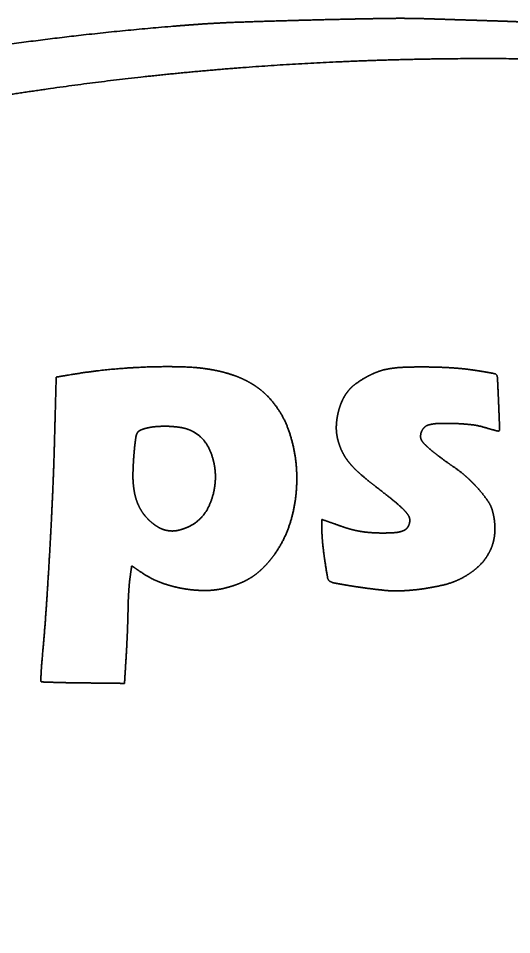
# Model space of a CAD drawing. Extents: x 5997 to 10491, y -672 to 3388.
# Drawn here: x 8649.63 to 8665.78, y 1440.84 to 1470.83 of the extents above; entities that cross this region are included whole.
import ezdxf

# ---------------------------------------------------------------- set-up
doc = ezdxf.new("R2010")
doc.units = 0
doc.header["$LTSCALE"] = 5
doc.layers.add('1', color=7, linetype='CONTINUOUS', true_color=0xffffff)

msp = doc.modelspace()

# ---------------------------------------------------------------- linework, layer by layer
at = {"layer": '1', "color": 7, "linetype": 'Continuous', "lineweight": 35}
for points, weights, degree, knots in [([(8598.434, 1444.694), (8597.026, 1443.953), (8595.584, 1443.278), (8594.112, 1442.672), (8592.614, 1442.135), (8591.356, 1441.684), (8590.066, 1441.334), (8588.751, 1441.087), (8587.422, 1440.944), (8586.218, 1440.814), (8585.005, 1440.794), (8583.795, 1440.882), (8582.599, 1441.078), (8581.383, 1441.278), (8580.187, 1441.581), (8579.022, 1441.985), (8577.896, 1442.486), (8576.993, 1442.889), (8576.121, 1443.355), (8575.284, 1443.882), (8574.487, 1444.467), (8573.632, 1445.094), (8572.815, 1445.771), (8572.037, 1446.493), (8570.508, 1448.088), (8569.758, 1448.959), (8569.055, 1449.869), (8567.692, 1451.838), (8567.026, 1452.891), (8566.405, 1453.971), (8565.718, 1455.291), (8565.607, 1455.506), (8565.496, 1455.721), (8565.314, 1456.081), (8565.243, 1456.225), (8565.173, 1456.37), (8565.057, 1456.621), (8565.009, 1456.725), (8564.962, 1456.831), (8564.916, 1456.936), (8564.909, 1456.952), (8564.912, 1456.97), (8564.928, 1456.981), (8564.945, 1456.981), (8564.952, 1456.981), (8564.959, 1456.979), (8564.964, 1456.974), (8564.968, 1456.969), (8564.983, 1456.945), (8564.999, 1456.922), (8565.014, 1456.899), (8565.046, 1456.846), (8565.063, 1456.818), (8565.08, 1456.788), (8565.115, 1456.725), (8565.134, 1456.69), (8565.152, 1456.656), (8565.343, 1456.281), (8565.525, 1455.945), (8565.717, 1455.615), (8566.182, 1454.862), (8566.452, 1454.437), (8566.728, 1454.015), (8567.3, 1453.162), (8567.596, 1452.731), (8567.898, 1452.305), (8568.468, 1451.519), (8568.738, 1451.161), (8569.016, 1450.808), (8569.498, 1450.22), (8569.7, 1449.982), (8569.908, 1449.749), (8570.388, 1449.232), (8570.659, 1448.947), (8570.932, 1448.664), (8571.478, 1448.112), (8571.751, 1447.842), (8572.026, 1447.574), (8572.503, 1447.121), (8572.706, 1446.938), (8572.915, 1446.76), (8573.672, 1446.151), (8574.232, 1445.735), (8574.807, 1445.339), (8575.953, 1444.614), (8576.526, 1444.288), (8577.112, 1443.987), (8578.288, 1443.449), (8578.877, 1443.213), (8579.476, 1443.004), (8580.684, 1442.647), (8581.293, 1442.498), (8581.907, 1442.38), (8582.781, 1442.256), (8583.036, 1442.228), (8583.291, 1442.209), (8583.881, 1442.183), (8584.215, 1442.173), (8584.549, 1442.169), (8585.22, 1442.169), (8585.556, 1442.174), (8585.892, 1442.185), (8586.491, 1442.212), (8586.753, 1442.232), (8587.015, 1442.26), (8587.755, 1442.363), (8588.232, 1442.444), (8588.707, 1442.54), (8589.661, 1442.763), (8590.14, 1442.89), (8590.615, 1443.031), (8591.595, 1443.353), (8592.1, 1443.533), (8592.6, 1443.727), (8593.652, 1444.167), (8594.207, 1444.411), (8594.756, 1444.665), (8595.832, 1445.186), (8596.359, 1445.451), (8596.882, 1445.723), (8597.952, 1446.299), (8598.499, 1446.602), (8599.043, 1446.911), (8600.191, 1447.583), (8600.796, 1447.945), (8601.397, 1448.314), (8602.701, 1449.132), (8603.405, 1449.58), (8604.106, 1450.032), (8604.957, 1450.589), (8605.111, 1450.69), (8605.265, 1450.79), (8605.643, 1451.038), (8605.867, 1451.184), (8606.091, 1451.331), (8606.564, 1451.64), (8606.811, 1451.802), (8607.059, 1451.964), (8607.544, 1452.281), (8607.781, 1452.436), (8608.018, 1452.591), (8608.487, 1452.898), (8608.719, 1453.05), (8608.95, 1453.202), (8609.415, 1453.506), (8609.648, 1453.658), (8609.881, 1453.81), (8610.317, 1454.096), (8610.521, 1454.229), (8610.725, 1454.362), (8611.054, 1454.578), (8611.18, 1454.66), (8611.305, 1454.742), (8612.049, 1455.228), (8612.671, 1455.628), (8613.296, 1456.022), (8614.629, 1456.846), (8615.335, 1457.278), (8616.044, 1457.706), (8617.454, 1458.544), (8618.154, 1458.955), (8618.857, 1459.362), (8620.159, 1460.106), (8620.76, 1460.441), (8621.364, 1460.77), (8623.913, 1462.129), (8625.889, 1463.099), (8627.896, 1464.002), (8631.9, 1465.644), (8633.897, 1466.378), (8635.92, 1467.037), (8640.034, 1468.21), (8642.123, 1468.724), (8644.23, 1469.161), (8648.592, 1469.9), (8650.844, 1470.21), (8653.105, 1470.45), (8655.74, 1470.647), (8656.108, 1470.669), (8656.477, 1470.687), (8657.455, 1470.721), (8658.065, 1470.74), (8658.674, 1470.757), (8659.891, 1470.788), (8660.498, 1470.801), (8661.106, 1470.813), (8662.043, 1470.828), (8662.374, 1470.827), (8662.704, 1470.822), (8663.136, 1470.807), (8663.239, 1470.804), (8663.341, 1470.801), (8663.592, 1470.793), (8663.74, 1470.788), (8663.889, 1470.783), (8664.202, 1470.773), (8664.366, 1470.768), (8664.53, 1470.763), (8664.851, 1470.753), (8665.007, 1470.748), (8665.164, 1470.743), (8665.32, 1470.738)], [0.500015092018, 0.499396635987, 0.499190483977, 0.499396635987, 0.500015092018, 0.498263956254, 0.497680244333, 0.498263956254, 0.500015092018, 0.497744019302, 0.496986995063, 0.497744019302, 0.500015092018, 0.497961459143, 0.497276914851, 0.497961459143, 0.500015092018, 0.498584335582, 0.498107416769, 0.498584335582, 0.500015092018, 0.499077042123, 0.498764358825, 0.499077042123, 0.49922588698, 0.498962818635, 0.49922588698, 0.499528207669, 0.499365912885, 0.499528207669, 0.500011449634, 0.500010235506, 0.500011449634, 0.499977057121, 0.499964378822, 0.499977057121, 0.500001294978, 0.499996695964, 0.500001294978, 0.500015092018, 0.386712753292, 0.34894530705, 0.386712753292, 0.500015092018, 0.47045901326, 0.460606987007, 0.47045901326, 0.500015092018, 0.499986243204, 0.499976626932, 0.499986243204, 0.499926100691, 0.499896436915, 0.499926100691, 0.499977924217, 0.49996553495, 0.499977924217, 0.499797422663, 0.499724866211, 0.499797422663, 0.499972294638, 0.499958028844, 0.499972294638, 0.499972313137, 0.49995805351, 0.499972313137, 0.499908341706, 0.499872758269, 0.499908341706, 0.499894542529, 0.499854359365, 0.499894542529, 0.499984203194, 0.499973906919, 0.499984203194, 0.499985131368, 0.499975144485, 0.499985131368, 0.499802975035, 0.499732269374, 0.499802975035, 0.499610592236, 0.499475758976, 0.499610592236, 0.499444135613, 0.499253816811, 0.499444135613, 0.499394527897, 0.49918767319, 0.499394527897, 0.499343264405, 0.499119321867, 0.499343264405, 0.49971828652, 0.499619351354, 0.49971828652, 0.499952880869, 0.499932143819, 0.499952880869, 0.499952657618, 0.499931846151, 0.499952657618, 0.499751573329, 0.499663733766, 0.499751573329, 0.499744902186, 0.499654838909, 0.499744902186, 0.499780790234, 0.499702689639, 0.499780790234, 0.49981930117, 0.499754037554, 0.49981930117, 0.499920520795, 0.499888997054, 0.499920520795, 0.49995864075, 0.499939823661, 0.49995864075, 0.49997534645, 0.499962097927, 0.49997534645, 0.499984953077, 0.499974906763, 0.499984953077, 0.500003990457, 0.500000289937, 0.500003990457, 0.500015091753, 0.500015091665, 0.500015091753, 0.500015091986, 0.500015091975, 0.500015091986, 0.500015091986, 0.500015091975, 0.500015091986, 0.500015091977, 0.500015091964, 0.500015091977, 0.50001509189, 0.500015091847, 0.50001509189, 0.50001509189, 0.500015091847, 0.50001509189, 0.500015091905, 0.500015091868, 0.500015091905, 0.500015090218, 0.500015089618, 0.500015090218, 0.499995946501, 0.499989564662, 0.499995946501, 0.500005389901, 0.500002155862, 0.500005389901, 0.500005212903, 0.500001919864, 0.500005212903, 0.499988615256, 0.499979789669, 0.499988615256, 0.499699222064, 0.499593932079, 0.499699222064, 0.499627374955, 0.499498135934, 0.499627374955, 0.499637351183, 0.499511437572, 0.499637351183, 0.499743669724, 0.499653195626, 0.499743669724, 0.499965185453, 0.499948549931, 0.499965185453, 0.500012166166, 0.500011190882, 0.500012166166, 0.500012492753, 0.500011626331, 0.500012492753, 0.499939775553, 0.499914670065, 0.499939775553, 0.500015062249, 0.500015052326, 0.500015062249, 0.500015088573, 0.500015087425, 0.500015088573, 0.500015088573, 0.500015087425, 0.500015088573, 0.500015087505, 0.500015086001, 0.500015087505, 0.500015092018], 4, [0, 0, 0, 0, 0, 0.052615, 0.052615, 0.052615, 0.052615, 0.096648, 0.096648, 0.096648, 0.096648, 0.136399, 0.136399, 0.136399, 0.136399, 0.176651, 0.176651, 0.176651, 0.176651, 0.20885, 0.20885, 0.20885, 0.20885, 0.243326, 0.243326, 0.243326, 0.280631, 0.280631, 0.280631, 0.321024, 0.321024, 0.321024, 0.328876, 0.328876, 0.328876, 0.334094, 0.334094, 0.334094, 0.337829, 0.337829, 0.337829, 0.337829, 0.338263, 0.338263, 0.338263, 0.338263, 0.338425, 0.338425, 0.338425, 0.338425, 0.339082, 0.339082, 0.339082, 0.339877, 0.339877, 0.339877, 0.340797, 0.340797, 0.340797, 0.349798, 0.349798, 0.349798, 0.361674, 0.361674, 0.361674, 0.373998, 0.373998, 0.373998, 0.384566, 0.384566, 0.384566, 0.391924, 0.391924, 0.391924, 0.40119, 0.40119, 0.40119, 0.410228, 0.410228, 0.410228, 0.416679, 0.416679, 0.416679, 0.433096, 0.433096, 0.433096, 0.448579, 0.448579, 0.448579, 0.463469, 0.463469, 0.463469, 0.478143, 0.478143, 0.478143, 0.484146, 0.484146, 0.484146, 0.491976, 0.491976, 0.491976, 0.49985, 0.49985, 0.49985, 0.506014, 0.506014, 0.506014, 0.517338, 0.517338, 0.517338, 0.528929, 0.528929, 0.528929, 0.541458, 0.541458, 0.541458, 0.555608, 0.555608, 0.555608, 0.569392, 0.569392, 0.569392, 0.584007, 0.584007, 0.584007, 0.600484, 0.600484, 0.600484, 0.619974, 0.619974, 0.619974, 0.624268, 0.624268, 0.624268, 0.630528, 0.630528, 0.630528, 0.637452, 0.637452, 0.637452, 0.644067, 0.644067, 0.644067, 0.650541, 0.650541, 0.650541, 0.657041, 0.657041, 0.657041, 0.662731, 0.662731, 0.662731, 0.666237, 0.666237, 0.666237, 0.683504, 0.683504, 0.683504, 0.70285, 0.70285, 0.70285, 0.721822, 0.721822, 0.721822, 0.737896, 0.737896, 0.737896, 0.789283, 0.789283, 0.789283, 0.838907, 0.838907, 0.838907, 0.889061, 0.889061, 0.889061, 0.942026, 0.942026, 0.942026, 0.950622, 0.950622, 0.950622, 0.964834, 0.964834, 0.964834, 0.978983, 0.978983, 0.978983, 0.98668, 0.98668, 0.98668, 0.989063, 0.989063, 0.989063, 0.992526, 0.992526, 0.992526, 0.996351, 0.996351, 0.996351, 1, 1, 1, 1, 1]), ([(8665.32, 1470.738), (8665.698, 1470.726), (8666.077, 1470.712), (8666.454, 1470.694), (8667.279, 1470.65), (8667.726, 1470.625), (8668.172, 1470.597), (8669.051, 1470.538), (8669.484, 1470.507), (8669.917, 1470.475), (8670.68, 1470.414), (8671.011, 1470.384), (8671.341, 1470.351), (8672.57, 1470.216), (8673.47, 1470.113), (8674.369, 1470.005), (8675.97, 1469.805), (8676.672, 1469.711), (8677.372, 1469.609), (8678.759, 1469.392), (8679.446, 1469.278), (8680.131, 1469.157), (8681.663, 1468.868), (8682.51, 1468.704), (8683.356, 1468.535), (8684.635, 1468.272), (8685.07, 1468.18), (8685.503, 1468.085), (8686.411, 1467.881), (8686.886, 1467.771), (8687.36, 1467.66), (8688.279, 1467.439), (8688.725, 1467.331), (8689.17, 1467.223), (8689.623, 1467.111), (8689.633, 1467.105), (8689.635, 1467.094), (8689.634, 1467.077), (8689.629, 1467.067), (8689.619, 1467.063), (8689.585, 1467.061), (8689.56, 1467.062), (8689.535, 1467.064), (8689.51, 1467.068), (8689.387, 1467.087), (8689.265, 1467.107), (8689.142, 1467.126), (8688.875, 1467.17), (8688.732, 1467.193), (8688.588, 1467.217), (8688.281, 1467.27), (8688.117, 1467.299), (8687.953, 1467.328), (8686.328, 1467.618), (8684.863, 1467.859), (8683.395, 1468.08), (8680.464, 1468.481), (8679.002, 1468.659), (8677.537, 1468.818), (8674.642, 1469.09), (8673.213, 1469.204), (8671.783, 1469.297), (8668.989, 1469.438), (8667.625, 1469.484), (8666.261, 1469.508), (8663.274, 1469.509), (8661.651, 1469.477), (8660.029, 1469.411), (8656.816, 1469.214), (8655.226, 1469.082), (8653.638, 1468.915), (8650.524, 1468.519), (8648.997, 1468.291), (8647.477, 1468.028), (8644.523, 1467.449), (8643.093, 1467.13), (8641.671, 1466.773), (8639.504, 1466.169), (8638.751, 1465.949), (8638.001, 1465.722), (8636.523, 1465.254), (8635.795, 1465.013), (8635.07, 1464.764), (8633.624, 1464.246), (8632.901, 1463.977), (8632.183, 1463.7), (8630.729, 1463.118), (8629.993, 1462.814), (8629.261, 1462.501), (8628.062, 1461.974), (8627.595, 1461.76), (8627.132, 1461.54), (8626.017, 1460.988), (8625.364, 1460.66), (8624.713, 1460.329), (8623.399, 1459.652), (8622.736, 1459.306), (8622.074, 1458.956), (8620.898, 1458.325), (8620.385, 1458.041), (8619.874, 1457.752), (8619.308, 1457.423), (8619.248, 1457.389), (8619.189, 1457.354), (8619.06, 1457.279), (8618.99, 1457.238), (8618.92, 1457.198), (8618.782, 1457.118), (8618.713, 1457.078), (8618.645, 1457.038), (8618.52, 1456.965), (8618.464, 1456.933), (8618.408, 1456.9), (8618.154, 1456.753), (8617.957, 1456.638), (8617.76, 1456.523), (8617.392, 1456.308), (8617.222, 1456.208), (8617.051, 1456.108), (8616.745, 1455.926), (8616.608, 1455.845), (8616.472, 1455.764), (8616.262, 1455.639), (8616.189, 1455.594), (8616.117, 1455.548), (8615.924, 1455.425), (8615.803, 1455.349), (8615.682, 1455.272), (8615.425, 1455.11), (8615.289, 1455.024), (8615.153, 1454.939), (8614.846, 1454.747), (8614.676, 1454.641), (8614.506, 1454.534), (8614.107, 1454.286), (8613.878, 1454.143), (8613.649, 1454.001), (8613.269, 1453.765), (8613.119, 1453.672), (8612.969, 1453.578), (8612.657, 1453.383), (8612.496, 1453.282), (8612.334, 1453.18), (8612.022, 1452.984), (8611.871, 1452.889), (8611.721, 1452.794), (8611.462, 1452.63), (8611.352, 1452.56), (8611.243, 1452.49), (8609.956, 1451.663), (8608.776, 1450.909), (8607.595, 1450.157), (8605.619, 1448.904), (8604.823, 1448.406), (8604.023, 1447.913), (8602.605, 1447.05), (8601.986, 1446.681), (8601.364, 1446.318), (8600.168, 1445.633), (8599.594, 1445.314), (8599.015, 1445), (8598.434, 1444.694)], [0.500015092018, 0.5, 0.499994969327, 0.5, 0.500009510771, 0.500007650356, 0.500009510771, 0.50000952079, 0.500007663714, 0.50000952079, 0.499988037297, 0.499979019057, 0.499988037297, 0.500008235801, 0.500005950395, 0.500008235801, 0.499985930954, 0.499976210599, 0.499985930954, 0.499984281737, 0.499974011643, 0.499984281737, 0.500006468202, 0.500003593597, 0.500006468202, 0.50000407511, 0.500000402808, 0.50000407511, 0.500008783555, 0.500006680734, 0.500008783555, 0.500014161744, 0.500013851652, 0.500014161744, 0.500015092018, 0.480157624105, 0.500015092018, 0.500015092018, 0.480157624105, 0.500015092018, 0.498742921006, 0.498318864002, 0.498742921006, 0.500015092018, 0.50001453865, 0.500014354194, 0.50001453865, 0.500012105378, 0.500011109831, 0.500012105378, 0.500013743899, 0.500013294526, 0.500013743899, 0.499962328729, 0.499944740966, 0.499962328729, 0.499959918929, 0.499941527899, 0.499959918929, 0.499956971258, 0.499937597672, 0.499956971258, 0.499936914371, 0.499910855155, 0.499936914371, 0.49989553389, 0.499855681181, 0.49989553389, 0.499882864155, 0.4998387882, 0.499882864155, 0.499874091521, 0.499827091355, 0.499874091521, 0.499823021222, 0.499758997624, 0.499823021222, 0.499977387795, 0.499964819721, 0.499977387795, 0.499971942389, 0.49995755918, 0.499971942389, 0.499972424049, 0.499958201393, 0.499972424049, 0.499979956082, 0.499968244103, 0.499979956082, 0.499951083668, 0.499929747552, 0.499951083668, 0.500006776863, 0.500004005145, 0.500006776863, 0.500006455738, 0.500003576979, 0.500006455738, 0.499978857966, 0.499966779948, 0.499978857966, 0.500015090768, 0.500015090351, 0.500015090768, 0.500015091537, 0.500015091377, 0.500015091537, 0.500015091537, 0.500015091377, 0.500015091537, 0.500015090393, 0.500015089852, 0.500015090393, 0.500014740047, 0.500014622723, 0.500014740047, 0.500014259944, 0.500013982586, 0.500014259944, 0.500014254776, 0.500013975696, 0.500014254776, 0.499989979737, 0.499981608976, 0.499989979737, 0.500014329384, 0.500014075172, 0.500014329384, 0.500014715295, 0.500014589721, 0.500014715295, 0.500014872889, 0.500014799847, 0.500014872889, 0.500015053652, 0.500015040864, 0.500015053652, 0.500014746727, 0.50001463163, 0.500014746727, 0.500014876187, 0.500014804243, 0.500014876187, 0.500014871563, 0.500014798079, 0.500014871563, 0.500013727429, 0.500013272565, 0.500013727429, 0.500014010067, 0.500013649417, 0.500014010067, 0.500004368844, 0.500000794452, 0.500004368844, 0.49999274773, 0.499985299633, 0.49999274773, 0.499976488149, 0.499963620193, 0.499976488149, 0.500015092018], 4, [0, 0, 0, 0, 0, 0.012472, 0.012472, 0.012472, 0.027216, 0.027216, 0.027216, 0.041522, 0.041522, 0.041522, 0.052452, 0.052452, 0.052452, 0.082293, 0.082293, 0.082293, 0.105632, 0.105632, 0.105632, 0.12856, 0.12856, 0.12856, 0.156995, 0.156995, 0.156995, 0.171616, 0.171616, 0.171616, 0.187665, 0.187665, 0.187665, 0.202772, 0.202772, 0.202772, 0.203051, 0.203051, 0.203051, 0.20333, 0.20333, 0.20333, 0.204153, 0.204153, 0.204153, 0.204153, 0.208241, 0.208241, 0.208241, 0.213025, 0.213025, 0.213025, 0.218491, 0.218491, 0.218491, 0.267284, 0.267284, 0.267284, 0.315709, 0.315709, 0.315709, 0.362809, 0.362809, 0.362809, 0.407629, 0.407629, 0.407629, 0.460939, 0.460939, 0.460939, 0.513347, 0.513347, 0.513347, 0.564012, 0.564012, 0.564012, 0.612113, 0.612113, 0.612113, 0.637835, 0.637835, 0.637835, 0.662982, 0.662982, 0.662982, 0.688258, 0.688258, 0.688258, 0.714364, 0.714364, 0.714364, 0.73121, 0.73121, 0.73121, 0.755167, 0.755167, 0.755167, 0.779704, 0.779704, 0.779704, 0.798939, 0.798939, 0.798939, 0.801196, 0.801196, 0.801196, 0.803839, 0.803839, 0.803839, 0.806444, 0.806444, 0.806444, 0.808573, 0.808573, 0.808573, 0.816059, 0.816059, 0.816059, 0.822538, 0.822538, 0.822538, 0.827743, 0.827743, 0.827743, 0.830555, 0.830555, 0.830555, 0.835245, 0.835245, 0.835245, 0.840522, 0.840522, 0.840522, 0.847096, 0.847096, 0.847096, 0.855945, 0.855945, 0.855945, 0.861741, 0.861741, 0.861741, 0.868012, 0.868012, 0.868012, 0.873832, 0.873832, 0.873832, 0.87809, 0.87809, 0.87809, 0.924005, 0.924005, 0.924005, 0.954813, 0.954813, 0.954813, 0.978439, 0.978439, 0.978439, 1, 1, 1, 1, 1]), ([(8650.869, 1459.087), (8651.055, 1459.117), (8651.241, 1459.148), (8651.842, 1459.247), (8652.259, 1459.301), (8653.107, 1459.381), (8653.537, 1459.408), (8654.36, 1459.432), (8654.753, 1459.431), (8655.444, 1459.405), (8655.74, 1459.371), (8656.033, 1459.315)], [0.500414288112, 0.500414288112, 0.500414288112, 0.500212550806, 0.500212550806, 0.500240178486, 0.500240178486, 0.500225352566, 0.500225352566, 0.499460890223, 0.499460890223, 0.500414288112], 3, [0, 0, 0, 0, 0.109028, 0.109028, 0.352092, 0.352092, 0.601104, 0.601104, 0.828019, 0.828019, 1, 1, 1, 1]), ([(8659.563, 1454.43), (8659.767, 1454.358), (8659.972, 1454.285), (8660.284, 1454.174), (8660.393, 1454.14), (8660.603, 1454.081), (8660.704, 1454.059), (8660.91, 1454.023), (8661.015, 1454.009), (8661.238, 1453.992), (8661.357, 1453.986), (8661.637, 1453.982), (8661.799, 1453.986), (8661.96, 1453.997), (8662.057, 1454.003), (8662.15, 1454.026), (8662.239, 1454.064), (8662.302, 1454.091), (8662.353, 1454.136), (8662.387, 1454.195), (8662.423, 1454.258), (8662.442, 1454.328), (8662.442, 1454.4), (8662.442, 1454.46), (8662.424, 1454.518), (8662.39, 1454.568), (8662.343, 1454.639), (8662.288, 1454.704), (8662.227, 1454.764), (8662.124, 1454.864), (8662.017, 1454.958), (8661.681, 1455.227), (8661.455, 1455.405), (8661.059, 1455.712), (8660.895, 1455.849), (8660.619, 1456.1), (8660.511, 1456.217), (8660.414, 1456.344), (8660.332, 1456.452), (8660.262, 1456.57), (8660.206, 1456.694), (8660.148, 1456.824), (8660.103, 1456.959), (8660.072, 1457.098), (8660.045, 1457.222), (8660.033, 1457.349), (8660.037, 1457.477), (8660.042, 1457.618), (8660.06, 1457.757), (8660.091, 1457.895), (8660.121, 1458.032), (8660.165, 1458.165), (8660.221, 1458.294), (8660.271, 1458.41), (8660.336, 1458.519), (8660.414, 1458.618), (8660.481, 1458.703), (8660.557, 1458.778), (8660.642, 1458.843), (8660.748, 1458.924), (8660.858, 1458.997), (8661.093, 1459.13), (8661.216, 1459.19), (8661.344, 1459.241), (8661.456, 1459.287), (8661.573, 1459.322), (8661.692, 1459.345), (8661.862, 1459.378), (8662.034, 1459.399), (8662.464, 1459.416), (8662.723, 1459.42), (8663.254, 1459.415), (8663.527, 1459.406), (8664.031, 1459.376), (8664.262, 1459.353), (8664.492, 1459.32)], [0.500008478962, 0.500008478962, 0.500008478962, 0.499792065298, 0.499792065298, 0.499623381882, 0.499623381882, 0.499637749781, 0.499637749781, 0.499829654308, 0.499829654308, 0.49974911285, 0.49974911285, 0.500008478962, 0.495172062361, 0.495172062361, 0.500008478962, 0.48306508703, 0.48306508703, 0.500008478962, 0.488631648633, 0.488631648633, 0.500008478962, 0.485559236355, 0.485559236355, 0.500008478962, 0.498206434009, 0.498206434009, 0.500008478962, 0.499611411693, 0.499611411693, 0.499999519226, 0.499999519226, 0.4997616272, 0.4997616272, 0.498609548332, 0.498609548332, 0.500008478962, 0.497816486418, 0.497816486418, 0.500008478962, 0.498292586339, 0.498292586339, 0.500008478962, 0.497362884723, 0.497362884723, 0.500008478962, 0.498543771302, 0.498543771302, 0.500008478962, 0.498537160982, 0.498537160982, 0.500008478962, 0.497250941334, 0.497250941334, 0.500008478962, 0.497348253202, 0.497348253202, 0.500008478962, 0.499256272604, 0.499256272604, 0.499278462896, 0.499278462896, 0.500008478962, 0.49849706209, 0.49849706209, 0.500008478962, 0.499018325921, 0.499018325921, 0.499909216587, 0.499909216587, 0.499903073425, 0.499903073425, 0.499730306519, 0.499730306519, 0.500008478962], 3, [0, 0, 0, 0, 0.05615, 0.05615, 0.085663, 0.085663, 0.112448, 0.112448, 0.139609, 0.139609, 0.170281, 0.170281, 0.211964, 0.211964, 0.211964, 0.236598, 0.236598, 0.236598, 0.253392, 0.253392, 0.253392, 0.270847, 0.270847, 0.270847, 0.284951, 0.284951, 0.284951, 0.304862, 0.304862, 0.304862, 0.338231, 0.338231, 0.405162, 0.405162, 0.455016, 0.455016, 0.492007, 0.492007, 0.492007, 0.523574, 0.523574, 0.523574, 0.55633, 0.55633, 0.55633, 0.585609, 0.585609, 0.585609, 0.617801, 0.617801, 0.617801, 0.649807, 0.649807, 0.649807, 0.678495, 0.678495, 0.678495, 0.702686, 0.702686, 0.702686, 0.732538, 0.732538, 0.76338, 0.76338, 0.76338, 0.790619, 0.790619, 0.790619, 0.829333, 0.829333, 0.887042, 0.887042, 0.948128, 0.948128, 1, 1, 1, 1]), ([(8653.105, 1449.064), (8652.655, 1449.069), (8652.205, 1449.074), (8651.582, 1449.081), (8651.408, 1449.083), (8651.087, 1449.089), (8650.94, 1449.093), (8650.662, 1449.102), (8650.533, 1449.106), (8650.403, 1449.111), (8650.392, 1449.111), (8650.382, 1449.116), (8650.374, 1449.123), (8650.367, 1449.131), (8650.363, 1449.141), (8650.363, 1449.151), (8650.367, 1449.232), (8650.371, 1449.312), (8650.38, 1449.486), (8650.386, 1449.579), (8650.402, 1449.781), (8650.411, 1449.89), (8650.466, 1450.492), (8650.506, 1450.987), (8650.582, 1452.106), (8650.621, 1452.731), (8650.692, 1453.998), (8650.725, 1454.641), (8650.778, 1455.841), (8650.798, 1456.398), (8650.831, 1457.666), (8650.85, 1458.376), (8650.869, 1459.087)], [0.500414288112, 0.500414288112, 0.500414288112, 0.500411390355, 0.500411390355, 0.500406760044, 0.500406760044, 0.500414007945, 0.500414007945, 0.500414288112, 0.477200909965, 0.477200909965, 0.500414288112, 0.471955808363, 0.471955808363, 0.500414288112, 0.500412281954, 0.500412281954, 0.500391944116, 0.500391944116, 0.500405423541, 0.500405423541, 0.500391540774, 0.500391540774, 0.500408497425, 0.500408497425, 0.500408556242, 0.500408556242, 0.500400765188, 0.500400765188, 0.500414288112, 0.500414288112, 0.500414288112], 3, [0, 0, 0, 0, 0.115316, 0.115316, 0.159713, 0.159713, 0.197532, 0.197532, 0.230788, 0.230788, 0.230788, 0.233479, 0.233479, 0.233479, 0.23593, 0.23593, 0.23593, 0.254495, 0.254495, 0.275998, 0.275998, 0.301113, 0.301113, 0.415432, 0.415432, 0.559568, 0.559568, 0.707876, 0.707876, 0.836291, 0.836291, 1, 1, 1, 1]), ([(8656.033, 1459.315), (8656.217, 1459.28), (8656.398, 1459.234), (8656.738, 1459.127), (8656.896, 1459.064), (8657.049, 1458.989), (8657.191, 1458.92), (8657.327, 1458.838), (8657.456, 1458.746), (8657.58, 1458.658), (8657.695, 1458.558), (8657.8, 1458.449), (8658.104, 1458.132), (8658.334, 1457.758), (8658.478, 1457.344), (8658.639, 1456.882), (8658.728, 1456.401), (8658.742, 1455.913), (8658.757, 1455.413), (8658.697, 1454.918), (8658.563, 1454.437), (8658.439, 1453.989), (8658.233, 1453.573), (8657.954, 1453.203), (8657.855, 1453.071), (8657.746, 1452.948), (8657.63, 1452.832), (8657.524, 1452.728), (8657.409, 1452.634), (8657.286, 1452.553), (8657.161, 1452.47), (8657.029, 1452.401), (8656.891, 1452.344), (8656.736, 1452.281), (8656.578, 1452.228), (8656.416, 1452.187), (8656.201, 1452.132), (8655.981, 1452.104), (8655.759, 1452.103), (8655.511, 1452.102), (8655.265, 1452.123), (8655.021, 1452.166), (8654.776, 1452.209), (8654.536, 1452.274), (8654.303, 1452.359), (8654.092, 1452.437), (8653.892, 1452.538), (8653.584, 1452.746), (8653.462, 1452.828), (8653.34, 1452.911)], [0.500414288112, 0.499861903963, 0.499861903963, 0.499455900578, 0.499455900578, 0.500414288112, 0.499288022196, 0.499288022196, 0.500414288112, 0.498977608844, 0.498977608844, 0.500414288112, 0.492767693414, 0.492767693414, 0.500414288112, 0.496499616021, 0.496499616021, 0.500414288112, 0.496665529541, 0.496665529541, 0.500414288112, 0.494542243607, 0.494542243607, 0.500414288112, 0.499551936799, 0.499551936799, 0.500414288112, 0.498804136351, 0.498804136351, 0.500414288112, 0.498831906636, 0.498831906636, 0.500414288112, 0.499620247828, 0.499620247828, 0.500414288112, 0.497861371542, 0.497861371542, 0.500414288112, 0.499101310975, 0.499101310975, 0.500414288112, 0.499108148586, 0.499108148586, 0.500414288112, 0.497987653601, 0.497987653601, 0.500414288112, 0.500414288112, 0.500414288112], 3, [0, 0, 0, 0, 0.04548, 0.04548, 0.086896, 0.086896, 0.086896, 0.125349, 0.125349, 0.125349, 0.162178, 0.162178, 0.162178, 0.266737, 0.266737, 0.266737, 0.382389, 0.382389, 0.382389, 0.499606, 0.499606, 0.499606, 0.607289, 0.607289, 0.607289, 0.645352, 0.645352, 0.645352, 0.679554, 0.679554, 0.679554, 0.71387, 0.71387, 0.71387, 0.752297, 0.752297, 0.752297, 0.80299, 0.80299, 0.80299, 0.859438, 0.859438, 0.859438, 0.915933, 0.915933, 0.915933, 0.966673, 0.966673, 1, 1, 1, 1]), ([(8664.492, 1459.32), (8664.587, 1459.307), (8664.682, 1459.292), (8664.86, 1459.264), (8664.941, 1459.25), (8665.093, 1459.222), (8665.163, 1459.209), (8665.233, 1459.195), (8665.245, 1459.193), (8665.255, 1459.187), (8665.263, 1459.178), (8665.292, 1459.145), (8665.309, 1459.104), (8665.311, 1459.06), (8665.325, 1458.78), (8665.338, 1458.501), (8665.361, 1457.935), (8665.372, 1457.649), (8665.383, 1457.363), (8665.384, 1457.338), (8665.366, 1457.32), (8665.341, 1457.32), (8665.327, 1457.321), (8665.313, 1457.322), (8665.299, 1457.326), (8665.257, 1457.336), (8665.216, 1457.347), (8665.125, 1457.371), (8665.075, 1457.385), (8664.971, 1457.415), (8664.917, 1457.431), (8664.737, 1457.485), (8664.609, 1457.512), (8664.299, 1457.546), (8664.117, 1457.56), (8663.757, 1457.574), (8663.578, 1457.575), (8663.399, 1457.57), (8663.282, 1457.567), (8663.167, 1457.55), (8663.054, 1457.52), (8663.026, 1457.512), (8662.999, 1457.5), (8662.974, 1457.484), (8662.947, 1457.466), (8662.923, 1457.445), (8662.901, 1457.422), (8662.879, 1457.397), (8662.86, 1457.37), (8662.844, 1457.341), (8662.828, 1457.313), (8662.816, 1457.282), (8662.808, 1457.251), (8662.798, 1457.209), (8662.794, 1457.167), (8662.796, 1457.125), (8662.798, 1457.088), (8662.808, 1457.052), (8662.826, 1457.019), (8662.849, 1456.978), (8662.877, 1456.94), (8662.911, 1456.906), (8662.967, 1456.85), (8663.025, 1456.797), (8663.136, 1456.7), (8663.189, 1456.656), (8663.311, 1456.56), (8663.379, 1456.507), (8663.52, 1456.401), (8663.592, 1456.347), (8663.729, 1456.249), (8663.793, 1456.205), (8664.007, 1456.062), (8664.149, 1455.952), (8664.423, 1455.709), (8664.556, 1455.576), (8664.794, 1455.308), (8664.9, 1455.174), (8664.996, 1455.034), (8665.065, 1454.935), (8665.116, 1454.825), (8665.148, 1454.709), (8665.212, 1454.481), (8665.237, 1454.245), (8665.224, 1454.008), (8665.212, 1453.787), (8665.155, 1453.574), (8665.056, 1453.377), (8664.955, 1453.174), (8664.816, 1452.996), (8664.645, 1452.848), (8664.455, 1452.684), (8664.244, 1452.549), (8664.015, 1452.445), (8663.861, 1452.375), (8663.701, 1452.321), (8663.536, 1452.282), (8663.319, 1452.232), (8663.1, 1452.191), (8662.655, 1452.127), (8662.428, 1452.105), (8662.013, 1452.083), (8661.824, 1452.087), (8661.442, 1452.127), (8661.246, 1452.15), (8660.859, 1452.201), (8660.667, 1452.229), (8660.306, 1452.289), (8660.137, 1452.318), (8659.968, 1452.349), (8659.917, 1452.358), (8659.869, 1452.377), (8659.825, 1452.404), (8659.786, 1452.428), (8659.761, 1452.466), (8659.753, 1452.51), (8659.72, 1452.703), (8659.689, 1452.896), (8659.631, 1453.285), (8659.607, 1453.482), (8659.572, 1453.84), (8659.564, 1454), (8659.563, 1454.25), (8659.563, 1454.34), (8659.563, 1454.43)], [0.500008478962, 0.499997173679, 0.499997173679, 0.499981513195, 0.499981513195, 0.500004522854, 0.500004522854, 0.500008478962, 0.482057558105, 0.482057558105, 0.500008478962, 0.4815166606, 0.4815166606, 0.500008478962, 0.500005723534, 0.500005723534, 0.500007340112, 0.500007340112, 0.500008478962, 0.396303644138, 0.396303644138, 0.500008478962, 0.497777669872, 0.497777669872, 0.500008478962, 0.500001001718, 0.500001001718, 0.499991423533, 0.499991423533, 0.499999376915, 0.499999376915, 0.498596794395, 0.498596794395, 0.499802360947, 0.499802360947, 0.499814207408, 0.499814207408, 0.500008478962, 0.497737509718, 0.497737509718, 0.500008478962, 0.495775716254, 0.495775716254, 0.500008478962, 0.497419112321, 0.497419112321, 0.500008478962, 0.497595953067, 0.497595953067, 0.500008478962, 0.497327954222, 0.497327954222, 0.500008478962, 0.496276226472, 0.496276226472, 0.500008478962, 0.491756700934, 0.491756700934, 0.500008478962, 0.496576512272, 0.496576512272, 0.500008478962, 0.499816385383, 0.499816385383, 0.49991800804, 0.49991800804, 0.49998557848, 0.49998557848, 0.499985928772, 0.499985928772, 0.499959346933, 0.499959346933, 0.499217330862, 0.499217330862, 0.499426055073, 0.499426055073, 0.499392809329, 0.499392809329, 0.500008478962, 0.495375823611, 0.495375823611, 0.500008478962, 0.495571844446, 0.495571844446, 0.500008478962, 0.493084777912, 0.493084777912, 0.500008478962, 0.493544646612, 0.493544646612, 0.500008478962, 0.496595093463, 0.496595093463, 0.500008478962, 0.498405045303, 0.498405045303, 0.500008478962, 0.499686050832, 0.499686050832, 0.499685405878, 0.499685405878, 0.499001179444, 0.499001179444, 0.49997192433, 0.49997192433, 0.499968851246, 0.499968851246, 0.499994906912, 0.499994906912, 0.500008478962, 0.494228273441, 0.494228273441, 0.500008478962, 0.47056046966, 0.47056046966, 0.500008478962, 0.499987302945, 0.499987302945, 0.49990208217, 0.49990208217, 0.499634317517, 0.499634317517, 0.500008478962, 0.500008478962, 0.500008478962], 3, [0, 0, 0, 0, 0.022542, 0.022542, 0.042024, 0.042024, 0.058677, 0.058677, 0.058677, 0.061457, 0.061457, 0.061457, 0.071041, 0.071041, 0.071041, 0.131938, 0.131938, 0.194177, 0.194177, 0.194177, 0.198552, 0.198552, 0.198552, 0.200966, 0.200966, 0.200966, 0.208339, 0.208339, 0.217137, 0.217137, 0.226909, 0.226909, 0.249287, 0.249287, 0.280395, 0.280395, 0.311002, 0.311002, 0.311002, 0.330857, 0.330857, 0.330857, 0.33585, 0.33585, 0.33585, 0.341235, 0.341235, 0.341235, 0.346782, 0.346782, 0.346782, 0.352206, 0.352206, 0.352206, 0.359194, 0.359194, 0.359194, 0.365235, 0.365235, 0.365235, 0.372889, 0.372889, 0.372889, 0.385617, 0.385617, 0.396667, 0.396667, 0.410614, 0.410614, 0.425042, 0.425042, 0.437704, 0.437704, 0.46646, 0.46646, 0.496683, 0.496683, 0.523989, 0.523989, 0.523989, 0.543159, 0.543159, 0.543159, 0.580532, 0.580532, 0.580532, 0.614824, 0.614824, 0.614824, 0.649493, 0.649493, 0.649493, 0.6877, 0.6877, 0.6877, 0.713416, 0.713416, 0.713416, 0.747156, 0.747156, 0.781691, 0.781691, 0.81016, 0.81016, 0.839909, 0.839909, 0.869259, 0.869259, 0.895214, 0.895214, 0.895214, 0.902971, 0.902971, 0.902971, 0.909378, 0.909378, 0.909378, 0.936871, 0.936871, 0.964788, 0.964788, 0.987348, 0.987348, 1, 1, 1, 1]), ([(8653.754, 1457.397), (8653.868, 1457.43), (8653.984, 1457.452), (8654.101, 1457.463), (8654.239, 1457.476), (8654.378, 1457.48), (8654.651, 1457.473), (8654.786, 1457.461), (8654.92, 1457.441), (8655.026, 1457.426), (8655.13, 1457.398), (8655.23, 1457.358), (8655.503, 1457.249), (8655.72, 1457.05), (8655.852, 1456.787), (8656.003, 1456.486), (8656.08, 1456.159), (8656.08, 1455.822), (8656.08, 1455.478), (8656.003, 1455.142), (8655.853, 1454.833), (8655.719, 1454.557), (8655.504, 1454.339), (8655.23, 1454.203), (8655.111, 1454.143), (8654.986, 1454.099), (8654.856, 1454.071), (8654.744, 1454.046), (8654.63, 1454.043), (8654.517, 1454.063), (8654.404, 1454.082), (8654.296, 1454.123), (8654.197, 1454.183), (8654.081, 1454.254), (8653.975, 1454.338), (8653.878, 1454.434), (8653.763, 1454.549), (8653.667, 1454.681), (8653.593, 1454.826), (8653.517, 1454.977), (8653.463, 1455.136), (8653.432, 1455.302), (8653.393, 1455.509), (8653.376, 1455.719), (8653.381, 1455.929), (8653.388, 1456.22), (8653.406, 1456.51), (8653.448, 1456.906), (8653.461, 1457.013), (8653.477, 1457.119), (8653.484, 1457.167), (8653.499, 1457.213), (8653.522, 1457.256), (8653.54, 1457.29), (8653.567, 1457.317), (8653.601, 1457.335), (8653.65, 1457.361), (8653.701, 1457.382), (8653.754, 1457.397)], [0.501292657858, 0.499776471001, 0.499776471001, 0.501292657858, 0.50070644723, 0.50070644723, 0.500698911258, 0.500698911258, 0.501292657858, 0.498994850381, 0.498994850381, 0.501292657858, 0.479612951461, 0.479612951461, 0.501292657858, 0.492260989151, 0.492260989151, 0.501292657858, 0.492811604388, 0.492811604388, 0.501292657858, 0.483445681178, 0.483445681178, 0.501292657858, 0.498778242603, 0.498778242603, 0.501292657858, 0.495065830515, 0.495065830515, 0.501292657858, 0.495247477014, 0.495247477014, 0.501292657858, 0.499039083714, 0.499039083714, 0.501292657858, 0.497085766282, 0.497085766282, 0.501292657858, 0.497893627237, 0.497893627237, 0.501292657858, 0.499484600056, 0.499484600056, 0.501292657858, 0.50102141345, 0.50102141345, 0.501223506956, 0.501223506956, 0.501292657858, 0.496371707099, 0.496371707099, 0.501292657858, 0.486525678369, 0.486525678369, 0.501292657858, 0.499569114047, 0.499569114047, 0.501292657858], 3, [0, 0, 0, 0, 0.031734, 0.031734, 0.031734, 0.069045, 0.069045, 0.105526, 0.105526, 0.105526, 0.134613, 0.134613, 0.134613, 0.214362, 0.214362, 0.214362, 0.30985, 0.30985, 0.30985, 0.409256, 0.409256, 0.409256, 0.499264, 0.499264, 0.499264, 0.539693, 0.539693, 0.539693, 0.574704, 0.574704, 0.574704, 0.6105, 0.6105, 0.6105, 0.653127, 0.653127, 0.653127, 0.704488, 0.704488, 0.704488, 0.75812, 0.75812, 0.75812, 0.825446, 0.825446, 0.825446, 0.918926, 0.918926, 0.953403, 0.953403, 0.953403, 0.969007, 0.969007, 0.969007, 0.981518, 0.981518, 0.981518, 1, 1, 1, 1]), ([(8653.34, 1452.911), (8653.321, 1452.778), (8653.302, 1452.645), (8653.275, 1452.446), (8653.267, 1452.38), (8653.254, 1452.223), (8653.248, 1452.132), (8653.236, 1451.942), (8653.231, 1451.844), (8653.224, 1451.653), (8653.221, 1451.561), (8653.219, 1451.367), (8653.217, 1451.264), (8653.209, 1451.026), (8653.205, 1450.891), (8653.194, 1450.614), (8653.187, 1450.472), (8653.174, 1450.202), (8653.167, 1450.074), (8653.141, 1449.652), (8653.123, 1449.358), (8653.105, 1449.064)], [0.500414288112, 0.500414288112, 0.500414288112, 0.500281080968, 0.500281080968, 0.500393670026, 0.500393670026, 0.500394127358, 0.500394127358, 0.500383118946, 0.500383118946, 0.50039803232, 0.50039803232, 0.500410976064, 0.500410976064, 0.500411041149, 0.500411041149, 0.50040823104, 0.50040823104, 0.500414288112, 0.500414288112, 0.500414288112], 3, [0, 0, 0, 0, 0.104562, 0.104562, 0.156141, 0.156141, 0.227183, 0.227183, 0.304038, 0.304038, 0.375496, 0.375496, 0.455533, 0.455533, 0.560477, 0.560477, 0.671271, 0.671271, 0.771091, 0.771091, 1, 1, 1, 1])]:
    msp.add_rational_spline(points, weights, degree=degree, knots=knots, dxfattribs=at)

doc.saveas('drawing.dxf')
